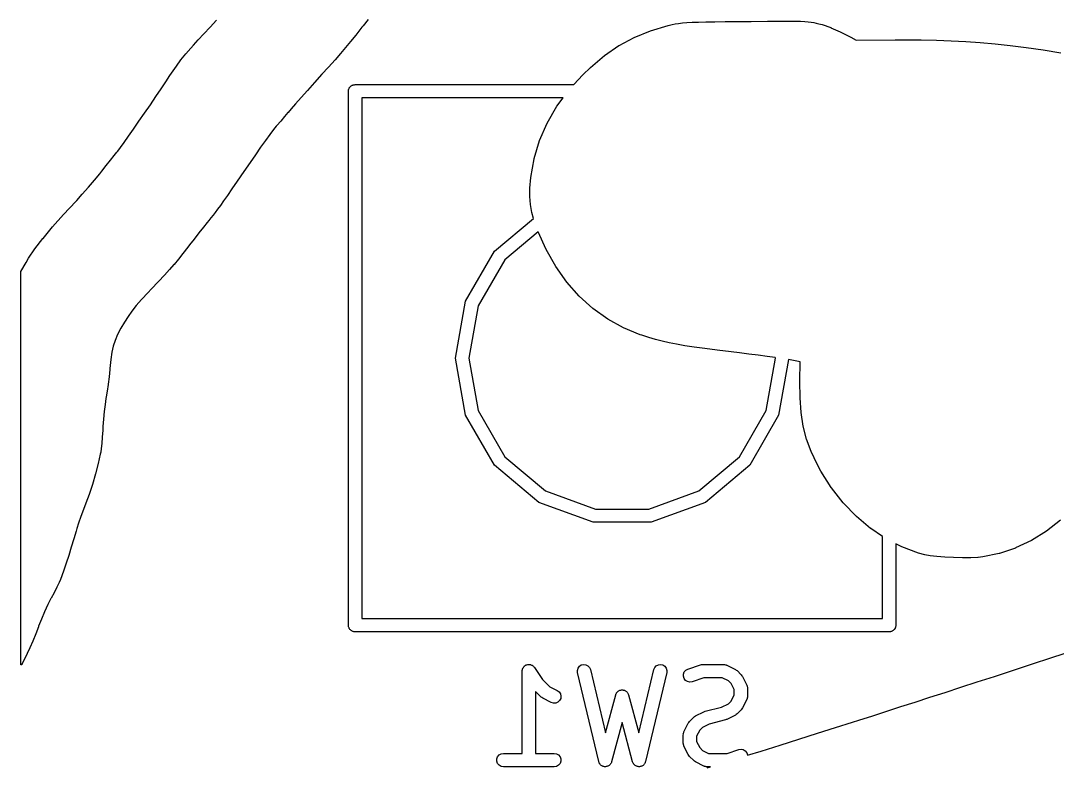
# Model space of a CAD drawing. Extents: x 42 to 258, y -102 to -28.
# Drawn here: x 59.92 to 71.56, y -90.32 to -81.93 of the extents above; entities that cross this region are included whole.
import ezdxf

# ---------------------------------------------------------------- set-up
doc = ezdxf.new("R2010")
doc.units = 0
doc.header["$MEASUREMENT"] = 0
doc.layers.add('BLACK', color=7, linetype='CONTINUOUS')

msp = doc.modelspace()

# ---------------------------------------------------------------- linework, layer by layer
at = {"layer": 'Black'}
for p, q in [((62.0461, -82.0042), (62.1178, -81.9262)), ((63.8215, -81.9179), (63.765, -81.9885)), ((67.2724, -81.9669), (67.3094, -81.9614)), ((67.3094, -81.9614), (67.3095, -81.9614)), ((67.3095, -81.9614), (67.3096, -81.9614)), ((67.3096, -81.9614), (67.352, -81.9567)), ((67.352, -81.9567), (67.3521, -81.9567)), ((67.3521, -81.9567), (67.3522, -81.9567)), ((67.3522, -81.9567), (67.402, -81.9528)), ((67.402, -81.9528), (67.4021, -81.9528)), ((67.4021, -81.9528), (67.4613, -81.9495)), ((67.4021, -81.9528), (67.4021, -81.9528)), ((67.4613, -81.9495), (67.4614, -81.9495)), ((67.4614, -81.9495), (67.532, -81.9468)), ((67.4614, -81.9495), (67.4614, -81.9495)), ((67.532, -81.9468), (67.532, -81.9468)), ((67.532, -81.9468), (67.5321, -81.9468)), ((67.5321, -81.9468), (67.616, -81.9446)), ((67.616, -81.9446), (67.6161, -81.9446)), ((67.6161, -81.9446), (67.7154, -81.9428)), ((67.6161, -81.9446), (67.6161, -81.9446)), ((67.7154, -81.9428), (67.7155, -81.9428)), ((67.7155, -81.9428), (67.8322, -81.9413)), ((67.7155, -81.9428), (67.7155, -81.9428)), ((67.8322, -81.9413), (67.9684, -81.94)), ((67.8322, -81.9413), (67.8322, -81.9413)), ((67.8322, -81.9413), (67.8322, -81.9413)), ((67.9684, -81.94), (68.126, -81.9389)), ((67.9684, -81.94), (67.9684, -81.94)), ((67.9684, -81.94), (67.9684, -81.94)), ((68.126, -81.9389), (68.3069, -81.9379)), ((68.126, -81.9389), (68.126, -81.9389)), ((68.126, -81.9389), (68.126, -81.9389)), ((68.3069, -81.9379), (68.3231, -81.9378)), ((68.3069, -81.9379), (68.3069, -81.9379)), ((68.3231, -81.9378), (68.4415, -81.9372)), ((68.3231, -81.9378), (68.3231, -81.9378)), ((68.4415, -81.9372), (68.5379, -81.937)), ((68.4415, -81.9372), (68.4415, -81.9372)), ((68.4415, -81.9372), (68.4415, -81.9372)), ((68.5379, -81.937), (68.5379, -81.937)), ((68.5379, -81.937), (68.5379, -81.937)), ((68.5379, -81.937), (68.6154, -81.9373)), ((68.6154, -81.9373), (68.6154, -81.9373)), ((68.6154, -81.9373), (68.6154, -81.9373)), ((68.6154, -81.9373), (68.677, -81.9382)), ((68.677, -81.9382), (68.6771, -81.9382)), ((68.6771, -81.9382), (68.6771, -81.9382)), ((68.6771, -81.9382), (68.726, -81.9399)), ((68.726, -81.9399), (68.726, -81.9399)), ((68.726, -81.9399), (68.7261, -81.9399)), ((68.7261, -81.9399), (68.7652, -81.9426)), ((68.7652, -81.9426), (68.7653, -81.9426)), ((68.7653, -81.9426), (68.7654, -81.9426)), ((68.7654, -81.9426), (68.7978, -81.9463)), ((68.7978, -81.9463), (68.7979, -81.9464)), ((68.7979, -81.9464), (68.7981, -81.9464)), ((68.7981, -81.9464), (68.8268, -81.9513)), ((68.8268, -81.9513), (68.8269, -81.9513)), ((68.8269, -81.9513), (68.8271, -81.9513)), ((68.8271, -81.9513), (68.8552, -81.9576)), ((68.8552, -81.9576), (68.8553, -81.9577)), ((68.8553, -81.9577), (68.8554, -81.9577)), ((68.8554, -81.9577), (68.886, -81.9655)), ((61.9143, -82.1478), (61.977, -82.0794)), ((61.977, -82.0794), (62.0461, -82.0042)), ((61.977, -82.0794), (61.977, -82.0794)), ((61.977, -82.0794), (61.977, -82.0794)), ((62.0461, -82.0042), (62.0461, -82.0042)), ((62.0461, -82.0042), (62.0461, -82.0042)), ((63.7516, -82.0059), (63.6836, -82.0929)), ((63.765, -81.9885), (63.7516, -82.0059)), ((63.7516, -82.0059), (63.7516, -82.0059)), ((63.7516, -82.0059), (63.7516, -82.0059)), ((66.8106, -82.119), (66.9927, -82.0443)), ((66.9927, -82.0443), (66.9929, -82.0443)), ((66.9929, -82.0443), (66.9931, -82.0442)), ((66.9931, -82.0442), (67.1912, -81.9844)), ((67.1912, -81.9844), (67.1913, -81.9844)), ((67.1913, -81.9844), (67.1914, -81.9844)), ((67.1914, -81.9844), (67.2059, -81.9807)), ((67.2059, -81.9807), (67.206, -81.9807)), ((67.206, -81.9807), (67.2383, -81.9733)), ((67.206, -81.9807), (67.206, -81.9807)), ((67.2383, -81.9733), (67.2384, -81.9733)), ((67.2384, -81.9733), (67.2385, -81.9733)), ((67.2385, -81.9733), (67.2722, -81.9669)), ((67.2722, -81.9669), (67.2723, -81.9669)), ((67.2723, -81.9669), (67.2724, -81.9669)), ((68.886, -81.9655), (68.8861, -81.9655)), ((68.8861, -81.9655), (68.8861, -81.9655)), ((68.8861, -81.9655), (68.9216, -81.9754)), ((68.9216, -81.9754), (68.9218, -81.9755)), ((68.9218, -81.9755), (68.9219, -81.9755)), ((68.9219, -81.9755), (69.0199, -82.0095)), ((69.0199, -82.0095), (69.0201, -82.0096)), ((69.0201, -82.0096), (69.0203, -82.0097)), ((69.0203, -82.0097), (69.125, -82.0559)), ((69.125, -82.0559), (69.1251, -82.056)), ((69.1251, -82.056), (69.1253, -82.056)), ((69.1253, -82.056), (69.2426, -82.117)), ((61.8619, -82.205), (61.9143, -82.1478)), ((61.9143, -82.1478), (61.9143, -82.1478)), ((61.9143, -82.1478), (61.9143, -82.1478)), ((63.6246, -82.1667), (63.5696, -82.2334)), ((63.6247, -82.1667), (63.6246, -82.1667)), ((63.6246, -82.1667), (63.6246, -82.1667)), ((63.6836, -82.0929), (63.6247, -82.1667)), ((63.6836, -82.0929), (63.6836, -82.0929)), ((63.6836, -82.0929), (63.6836, -82.0929)), ((66.64, -82.211), (66.8101, -82.1192)), ((66.8101, -82.1192), (66.8104, -82.1191)), ((66.8104, -82.1191), (66.8106, -82.119)), ((69.2426, -82.117), (69.2427, -82.117)), ((69.2427, -82.117), (69.2428, -82.117)), ((69.2428, -82.117), (69.305, -82.1513)), ((69.305, -82.1513), (69.7419, -82.1476)), ((69.7419, -82.1476), (69.742, -82.1476)), ((69.742, -82.1476), (69.8558, -82.1469)), ((69.742, -82.1476), (69.742, -82.1476)), ((69.8558, -82.1469), (69.8558, -82.1469)), ((69.8558, -82.1469), (69.8559, -82.1469)), ((69.8559, -82.1469), (70.0338, -82.1476)), ((70.0338, -82.1476), (70.0338, -82.1476)), ((70.0338, -82.1476), (70.0338, -82.1476)), ((70.0338, -82.1476), (70.2045, -82.1506)), ((70.2045, -82.1506), (70.2045, -82.1506)), ((70.2045, -82.1506), (70.2046, -82.1506)), ((70.2046, -82.1506), (70.3704, -82.1561)), ((70.3704, -82.1561), (70.3705, -82.1561)), ((70.3705, -82.1561), (70.3705, -82.1561)), ((70.3705, -82.1561), (70.534, -82.1646)), ((70.534, -82.1646), (70.534, -82.1646)), ((70.534, -82.1646), (70.5341, -82.1646)), ((70.5341, -82.1646), (70.6977, -82.1761)), ((70.6977, -82.1761), (70.6977, -82.1762)), ((70.6977, -82.1762), (70.6978, -82.1761)), ((70.6978, -82.1761), (70.864, -82.1911)), ((70.864, -82.1911), (70.864, -82.1912)), ((70.864, -82.1912), (70.8641, -82.1912)), ((70.8641, -82.1912), (71.0353, -82.2099)), ((61.7199, -82.3721), (61.7759, -82.3023)), ((61.7759, -82.3022), (61.776, -82.3021)), ((61.7759, -82.3023), (61.7759, -82.3022)), ((61.776, -82.3021), (61.8295, -82.2404)), ((61.8295, -82.2404), (61.8296, -82.2403)), ((61.8295, -82.2404), (61.8295, -82.2404)), ((61.8296, -82.2403), (61.8619, -82.205)), ((61.8619, -82.205), (61.8619, -82.205)), ((61.8619, -82.205), (61.8619, -82.205)), ((63.5133, -82.2992), (63.4508, -82.3701)), ((63.5134, -82.2992), (63.5133, -82.2992)), ((63.5133, -82.2992), (63.5133, -82.2992)), ((63.5696, -82.2335), (63.5134, -82.2992)), ((63.5696, -82.2334), (63.5696, -82.2334)), ((63.5696, -82.2334), (63.5696, -82.2335)), ((66.4775, -82.3226), (66.6396, -82.2113)), ((66.6396, -82.2113), (66.6398, -82.2112)), ((66.6398, -82.2112), (66.64, -82.211)), ((71.0353, -82.2099), (71.0353, -82.2099)), ((71.0353, -82.2099), (71.0353, -82.2099)), ((71.0353, -82.2099), (71.214, -82.2325)), ((71.214, -82.2325), (71.2141, -82.2326)), ((71.2141, -82.2326), (71.2141, -82.2326)), ((71.2141, -82.2326), (71.4028, -82.2595)), ((71.4028, -82.2595), (71.4028, -82.2595)), ((71.4028, -82.2595), (71.4028, -82.2595)), ((71.4028, -82.2595), (71.6039, -82.291)), ((61.6684, -82.441), (61.7198, -82.3722)), ((61.7198, -82.3722), (61.7198, -82.3721)), ((61.7198, -82.3721), (61.7199, -82.3721)), ((63.4508, -82.3702), (63.3768, -82.4523)), ((63.4508, -82.3701), (63.4508, -82.3701)), ((63.4508, -82.3701), (63.4508, -82.3702)), ((66.3191, -82.456), (66.4771, -82.3229)), ((66.4771, -82.3229), (66.4773, -82.3228)), ((66.4773, -82.3228), (66.4775, -82.3226)), ((61.5966, -82.5488), (61.6322, -82.494)), ((61.6322, -82.494), (61.6322, -82.4939)), ((61.6322, -82.4939), (61.6323, -82.4939)), ((61.6323, -82.4939), (61.6682, -82.4412)), ((61.6682, -82.4412), (61.6683, -82.4411)), ((61.6683, -82.4411), (61.6684, -82.441)), ((63.3032, -82.5338), (63.2197, -82.6267)), ((63.3768, -82.4524), (63.3032, -82.5338)), ((63.3032, -82.5338), (63.3032, -82.5338)), ((63.3768, -82.4523), (63.3768, -82.4524)), ((63.3768, -82.4524), (63.3768, -82.4524)), ((66.1321, -82.65), (66.2326, -82.5392)), ((66.2326, -82.5392), (66.2327, -82.5391)), ((66.2327, -82.5391), (66.2328, -82.539)), ((66.2328, -82.539), (66.3189, -82.4562)), ((66.3189, -82.4562), (66.319, -82.4561)), ((66.319, -82.4561), (66.3191, -82.456)), ((61.4977, -82.6967), (61.5511, -82.6173)), ((61.5511, -82.6173), (61.5966, -82.5488)), ((63.2197, -82.6267), (63.141, -82.7147)), ((63.6325, -82.6643), (63.6375, -82.66)), ((63.6375, -82.66), (63.6437, -82.6578)), ((63.6437, -82.6578), (63.6493, -82.6545)), ((63.6493, -82.6545), (63.6558, -82.6534)), ((63.6558, -82.6534), (63.662, -82.6511)), ((63.662, -82.6511), (63.6685, -82.6511)), ((63.6685, -82.6511), (63.675, -82.65)), ((63.675, -82.65), (66.1321, -82.65)), ((61.4386, -82.7838), (61.4977, -82.6967)), ((63.141, -82.7147), (63.0697, -82.795)), ((63.141, -82.7147), (63.141, -82.7147)), ((63.6, -82.725), (63.6011, -82.7185)), ((63.6, -88.725), (63.6, -82.725)), ((63.6011, -82.712), (63.6034, -82.7058)), ((63.6011, -82.7185), (63.6011, -82.712)), ((63.6034, -82.7058), (63.6045, -82.6993)), ((63.6045, -82.6993), (63.6078, -82.6937)), ((63.6078, -82.6937), (63.61, -82.6875)), ((63.61, -82.6875), (63.6143, -82.6825)), ((63.6143, -82.6825), (63.6175, -82.6768)), ((63.6175, -82.6768), (63.6226, -82.6726)), ((63.6226, -82.6726), (63.6268, -82.6675)), ((63.6268, -82.6675), (63.6325, -82.6643)), ((61.3114, -82.9691), (61.3758, -82.8756)), ((61.3758, -82.8756), (61.4386, -82.7838)), ((61.3758, -82.8756), (61.3758, -82.8756)), ((61.4386, -82.7838), (61.4386, -82.7838)), ((63.0081, -82.8649), (62.9587, -82.9216)), ((63.0697, -82.795), (63.0081, -82.8649)), ((63.0081, -82.8649), (63.0081, -82.8649)), ((63.75, -82.8), (63.75, -88.65)), ((66.0109, -82.8), (63.75, -82.8)), ((65.8334, -83.0814), (65.942, -82.8936)), ((65.942, -82.8936), (65.9422, -82.8934)), ((65.9422, -82.8934), (65.9423, -82.8932)), ((65.9423, -82.8932), (66.0109, -82.8)), ((61.2476, -83.0613), (61.3114, -82.9691)), ((61.3114, -82.9691), (61.3114, -82.9691)), ((62.8845, -83.0087), (62.8397, -83.0602)), ((62.922, -82.9646), (62.8845, -83.0087)), ((62.8845, -83.0087), (62.8845, -83.0087)), ((62.8845, -83.0087), (62.8845, -83.0087)), ((62.9221, -82.9646), (62.922, -82.9646)), ((62.922, -82.9646), (62.922, -82.9646)), ((62.924, -82.9623), (62.9221, -82.9646)), ((62.9587, -82.9216), (62.924, -82.9623)), ((61.1863, -83.1492), (61.2476, -83.0613)), ((61.2476, -83.0613), (61.2476, -83.0613)), ((62.7888, -83.1179), (62.7588, -83.1557)), ((62.797, -83.1084), (62.7888, -83.1179)), ((62.8397, -83.0602), (62.797, -83.1084)), ((62.8397, -83.0602), (62.8397, -83.0602)), ((62.8397, -83.0602), (62.8397, -83.0602)), ((65.7485, -83.2775), (65.8331, -83.0819)), ((65.8331, -83.0819), (65.8333, -83.0817)), ((65.8333, -83.0817), (65.8334, -83.0814)), ((61.08, -83.2998), (61.1298, -83.2297)), ((61.1298, -83.2297), (61.1863, -83.1492)), ((61.1863, -83.1492), (61.1863, -83.1492)), ((62.718, -83.2099), (62.6689, -83.2773)), ((62.7588, -83.1557), (62.718, -83.2099)), ((61.0093, -83.3967), (61.0392, -83.3564)), ((61.0392, -83.3564), (61.08, -83.2998)), ((61.08, -83.2998), (61.08, -83.2998)), ((62.6138, -83.3544), (62.5552, -83.4379)), ((62.6689, -83.2773), (62.6138, -83.3544)), ((65.6874, -83.4817), (65.7483, -83.278)), ((65.7483, -83.278), (65.7484, -83.2778)), ((65.7484, -83.2778), (65.7485, -83.2775)), ((60.9273, -83.4992), (60.9685, -83.4477)), ((60.9685, -83.4476), (60.9985, -83.4105)), ((60.9685, -83.4477), (60.9685, -83.4476)), ((60.9685, -83.4477), (60.9685, -83.4477)), ((60.9985, -83.4105), (61.0093, -83.3967)), ((62.5552, -83.4379), (62.4955, -83.5244)), ((60.8297, -83.6226), (60.8796, -83.5594)), ((60.8796, -83.5594), (60.9273, -83.4992)), ((60.8796, -83.5594), (60.8796, -83.5594)), ((60.8796, -83.5594), (60.8796, -83.5594)), ((60.9273, -83.4992), (60.9273, -83.4992)), ((60.9273, -83.4992), (60.9273, -83.4992)), ((62.4955, -83.5244), (62.425, -83.6275)), ((62.4955, -83.5244), (62.4955, -83.5244)), ((65.6502, -83.6945), (65.6873, -83.4823)), ((65.6873, -83.4823), (65.6874, -83.482)), ((65.6874, -83.482), (65.6874, -83.4817)), ((60.7485, -83.7237), (60.8067, -83.6518)), ((60.8067, -83.6518), (60.8297, -83.6226)), ((60.8297, -83.6226), (60.8297, -83.6226)), ((60.8297, -83.6226), (60.8297, -83.6226)), ((62.425, -83.6275), (62.3527, -83.7331)), ((62.425, -83.6275), (62.425, -83.6275)), ((65.6398, -83.8144), (65.6501, -83.6949)), ((65.6501, -83.6949), (65.6502, -83.6947)), ((65.6502, -83.6947), (65.6502, -83.6945)), ((60.6116, -83.8823), (60.6809, -83.8034)), ((60.6809, -83.8034), (60.7485, -83.7237)), ((62.2919, -83.8216), (62.2409, -83.8953)), ((62.3527, -83.7331), (62.2919, -83.8216)), ((62.2919, -83.8216), (62.2919, -83.8216)), ((62.2919, -83.8216), (62.2919, -83.8216)), ((62.3527, -83.7331), (62.3527, -83.7331)), ((62.3527, -83.7331), (62.3527, -83.7331)), ((65.6381, -83.9083), (65.6398, -83.8147)), ((65.6398, -83.8145), (65.6398, -83.8144)), ((65.6398, -83.8147), (65.6398, -83.8145)), ((60.5483, -83.9513), (60.6116, -83.8823)), ((62.2409, -83.8953), (62.1983, -83.9564)), ((62.2409, -83.8953), (62.2409, -83.8953)), ((62.2409, -83.8953), (62.2409, -83.8953)), ((65.6381, -83.9086), (65.6381, -83.9083)), ((65.6381, -83.9088), (65.6381, -83.9086)), ((65.6451, -83.9972), (65.6381, -83.9088)), ((60.4004, -84.1093), (60.5375, -83.9626)), ((60.5375, -83.9626), (60.5483, -83.9513)), ((60.5375, -83.9626), (60.5375, -83.9626)), ((60.5375, -83.9626), (60.5375, -83.9626)), ((62.1319, -84.0493), (62.105, -84.0853)), ((62.1624, -84.007), (62.1319, -84.0492)), ((62.1319, -84.0492), (62.1319, -84.0492)), ((62.1319, -84.0492), (62.1319, -84.0493)), ((62.1625, -84.0069), (62.1624, -84.0069)), ((62.1624, -84.0069), (62.1624, -84.007)), ((62.1983, -83.9564), (62.1625, -84.0069)), ((62.1983, -83.9564), (62.1983, -83.9564)), ((62.1983, -83.9564), (62.1983, -83.9564)), ((65.6452, -83.9975), (65.6451, -83.9972)), ((65.6452, -83.9977), (65.6452, -83.9975)), ((65.662, -84.0876), (65.6452, -83.9977)), ((60.2775, -84.2481), (60.4003, -84.1094)), ((60.4003, -84.1094), (60.4003, -84.1093)), ((60.4003, -84.1093), (60.4004, -84.1093)), ((62.0562, -84.148), (62.0313, -84.1787)), ((62.0563, -84.148), (62.0562, -84.148)), ((62.0803, -84.1176), (62.0563, -84.148)), ((62.0563, -84.148), (62.0563, -84.148)), ((62.105, -84.0854), (62.0803, -84.1175)), ((62.0803, -84.1175), (62.0803, -84.1176)), ((62.0803, -84.1176), (62.0803, -84.1176)), ((62.105, -84.0853), (62.105, -84.0854)), ((62.105, -84.0854), (62.105, -84.0854)), ((65.2417, -84.5223), (65.6809, -84.1538)), ((65.6621, -84.0878), (65.662, -84.0876)), ((65.6621, -84.088), (65.6621, -84.0878)), ((65.6809, -84.1538), (65.6621, -84.088)), ((60.1702, -84.3774), (60.2774, -84.2482)), ((60.2774, -84.2482), (60.2775, -84.2482)), ((60.2775, -84.2482), (60.2775, -84.2481)), ((61.9726, -84.2518), (61.9217, -84.3163)), ((62.0156, -84.1981), (61.9726, -84.2518)), ((62.0313, -84.1788), (62.0156, -84.1981)), ((62.0313, -84.1787), (62.0313, -84.1787)), ((62.0313, -84.1787), (62.0313, -84.1788)), ((60.0799, -84.4956), (60.1701, -84.3776)), ((60.1701, -84.3776), (60.1702, -84.3775)), ((60.1702, -84.3775), (60.1702, -84.3774)), ((61.8679, -84.3851), (61.8162, -84.4517)), ((61.9217, -84.3163), (61.8679, -84.3851)), ((61.8679, -84.3851), (61.8679, -84.3851)), ((61.9217, -84.3163), (61.9217, -84.3163)), ((65.7325, -84.3033), (65.3566, -84.6187)), ((65.8205, -84.5026), (65.7325, -84.3033)), ((60.0079, -84.6009), (60.0798, -84.4958)), ((60.0798, -84.4958), (60.0799, -84.4957)), ((60.0799, -84.4957), (60.0799, -84.4956)), ((61.7984, -84.4749), (61.7415, -84.5477)), ((61.8162, -84.4517), (61.7984, -84.4749)), ((61.7984, -84.4749), (61.7984, -84.4749)), ((61.7984, -84.4749), (61.7984, -84.4749)), ((64.9168, -85.0851), (65.2417, -84.5223)), ((65.8207, -84.5028), (65.8205, -84.5026)), ((65.8208, -84.5031), (65.8207, -84.5028)), ((65.9289, -84.6932), (65.8208, -84.5031)), ((59.9792, -84.6482), (60.0077, -84.6012)), ((60.0077, -84.6012), (60.0078, -84.6011)), ((60.0078, -84.6011), (60.0079, -84.6009)), ((61.6905, -84.6113), (61.6416, -84.67)), ((61.6906, -84.6113), (61.6905, -84.6113)), ((61.6905, -84.6113), (61.6905, -84.6113)), ((61.7415, -84.5478), (61.6906, -84.6113)), ((61.7415, -84.5477), (61.7415, -84.5477)), ((61.7415, -84.5477), (61.7415, -84.5478)), ((65.3566, -84.6187), (65.0577, -85.1364)), ((59.92, -84.7514), (59.9202, -84.751)), ((59.92, -84.7518), (59.92, -84.7514)), ((59.92, -84.7523), (59.92, -84.7518)), ((59.9222, -89.1667), (59.92, -84.7523)), ((59.9202, -84.751), (59.9203, -84.7506)), ((59.9203, -84.7506), (59.9205, -84.7502)), ((59.9205, -84.7502), (59.9206, -84.7498)), ((59.9206, -84.7498), (59.9792, -84.6483)), ((59.9792, -84.6483), (59.9792, -84.6482)), ((59.9792, -84.6482), (59.9792, -84.6482)), ((61.5905, -84.7287), (61.5336, -84.7915)), ((61.5906, -84.7286), (61.5905, -84.7286)), ((61.5905, -84.7286), (61.5905, -84.7287)), ((61.6415, -84.6701), (61.5906, -84.7286)), ((61.6416, -84.67), (61.6415, -84.6701)), ((61.6415, -84.6701), (61.6415, -84.6701)), ((65.929, -84.6934), (65.9289, -84.6932)), ((65.9291, -84.6936), (65.929, -84.6934)), ((66.0537, -84.8682), (65.9291, -84.6936)), ((61.4667, -84.8634), (61.386, -84.9486)), ((61.5335, -84.7916), (61.4667, -84.8633)), ((61.4667, -84.8633), (61.4667, -84.8633)), ((61.4667, -84.8633), (61.4667, -84.8634)), ((61.5336, -84.7915), (61.5335, -84.7916)), ((61.5336, -84.7915), (61.5336, -84.7915)), ((66.0539, -84.8684), (66.0537, -84.8682)), ((66.054, -84.8686), (66.0539, -84.8684)), ((66.1937, -85.0263), (66.054, -84.8686)), ((61.3516, -84.985), (61.278, -85.0648)), ((61.386, -84.9486), (61.3516, -84.985)), ((61.386, -84.9486), (61.386, -84.9486)), ((61.278, -85.0648), (61.2182, -85.1334)), ((64.8039, -85.725), (64.9168, -85.0851)), ((66.1939, -85.0265), (66.1937, -85.0263)), ((66.194, -85.0267), (66.1939, -85.0265)), ((66.3473, -85.1661), (66.194, -85.0267)), ((61.1686, -85.1955), (61.1257, -85.2555)), ((61.2182, -85.1334), (61.1686, -85.1955)), ((65.0577, -85.1364), (64.9539, -85.725)), ((66.3475, -85.1662), (66.3473, -85.1661)), ((66.3477, -85.1664), (66.3475, -85.1662)), ((66.5132, -85.286), (66.3477, -85.1664)), ((61.0859, -85.3181), (61.0459, -85.3877)), ((61.1257, -85.2555), (61.0859, -85.3181)), ((66.5135, -85.2862), (66.5132, -85.286)), ((66.5137, -85.2863), (66.5135, -85.2862)), ((66.69, -85.3848), (66.5137, -85.2863)), ((61.0459, -85.3877), (61.0085, -85.4585)), ((66.6903, -85.3849), (66.69, -85.3848)), ((66.6905, -85.385), (66.6903, -85.3849)), ((66.8762, -85.4608), (66.6905, -85.385)), ((60.979, -85.5243), (60.9574, -85.5885)), ((61.0085, -85.4585), (60.979, -85.5243)), ((66.8763, -85.4609), (66.8762, -85.4608)), ((66.8765, -85.461), (66.8763, -85.4609)), ((66.8957, -85.4673), (66.8765, -85.461)), ((66.8958, -85.4673), (66.8957, -85.4673)), ((66.8957, -85.4673), (66.8957, -85.4673)), ((66.9737, -85.4918), (66.8958, -85.4673)), ((66.9738, -85.4918), (66.9737, -85.4918)), ((66.9737, -85.4918), (66.9737, -85.4918)), ((67.0488, -85.5135), (66.9738, -85.4918)), ((67.0489, -85.5136), (67.0488, -85.5135)), ((67.0488, -85.5135), (67.0488, -85.5135)), ((67.1239, -85.5332), (67.0489, -85.5136)), ((67.124, -85.5332), (67.1239, -85.5332)), ((67.1241, -85.5332), (67.124, -85.5332)), ((67.2021, -85.5511), (67.1241, -85.5332)), ((67.2022, -85.5512), (67.2021, -85.5511)), ((67.2021, -85.5511), (67.2021, -85.5511)), ((67.2862, -85.568), (67.2022, -85.5512)), ((67.2863, -85.568), (67.2862, -85.568)), ((67.2862, -85.568), (67.2862, -85.568)), ((67.3791, -85.5843), (67.2863, -85.568)), ((60.9417, -85.658), (60.9302, -85.7396)), ((60.9574, -85.5885), (60.9417, -85.658)), ((67.3792, -85.5843), (67.3791, -85.5843)), ((67.484, -85.6006), (67.3792, -85.5843)), ((67.3792, -85.5843), (67.3792, -85.5843)), ((67.6036, -85.6173), (67.484, -85.6006)), ((67.484, -85.6006), (67.484, -85.6006)), ((67.484, -85.6006), (67.484, -85.6006)), ((67.6036, -85.6174), (67.6036, -85.6173)), ((67.6036, -85.6173), (67.6036, -85.6173)), ((67.741, -85.6352), (67.6036, -85.6174)), ((67.8991, -85.6545), (67.741, -85.6352)), ((67.741, -85.6352), (67.741, -85.6352)), ((67.741, -85.6352), (67.741, -85.6352)), ((67.9933, -85.6658), (67.8991, -85.6545)), ((67.8991, -85.6545), (67.8991, -85.6545)), ((67.8991, -85.6545), (67.8991, -85.6545)), ((68.098, -85.6784), (67.9933, -85.6658)), ((67.9933, -85.6658), (67.9933, -85.6658)), ((68.2029, -85.6917), (68.098, -85.6784)), ((68.098, -85.6784), (68.098, -85.6784)), ((60.9302, -85.7396), (60.921, -85.8399)), ((64.9168, -86.3649), (64.8039, -85.725)), ((64.9539, -85.725), (65.0577, -86.3136)), ((68.3028, -85.7048), (68.2029, -85.6917)), ((68.2029, -85.6917), (68.2029, -85.6917)), ((68.2923, -86.3136), (68.3961, -85.725)), ((68.3929, -85.7172), (68.3028, -85.7048)), ((68.3028, -85.7048), (68.3028, -85.7048)), ((68.3929, -85.7172), (68.3929, -85.7172)), ((68.3947, -85.7174), (68.3929, -85.7172)), ((68.3961, -85.725), (68.3947, -85.7174)), ((68.5433, -85.7404), (68.4332, -86.3649)), ((68.6765, -85.7636), (68.5433, -85.7404)), ((68.6724, -85.9834), (68.6765, -85.7636)), ((60.9201, -85.8518), (60.9123, -85.9336)), ((60.921, -85.8399), (60.9201, -85.8517)), ((60.9201, -85.8517), (60.9201, -85.8517)), ((60.9201, -85.8517), (60.9201, -85.8518)), ((60.9024, -86.0183), (60.8916, -86.0959)), ((60.9123, -85.9337), (60.9024, -86.0182)), ((60.9024, -86.0182), (60.9024, -86.0182)), ((60.9024, -86.0182), (60.9024, -86.0183)), ((60.9123, -85.9336), (60.9123, -85.9337)), ((60.9123, -85.9337), (60.9123, -85.9337)), ((68.6724, -85.9835), (68.6724, -85.9834)), ((68.6724, -85.9836), (68.6724, -85.9835)), ((68.6737, -86.1688), (68.6724, -85.9836)), ((60.8916, -86.0961), (60.8811, -86.1576)), ((60.8916, -86.0959), (60.8916, -86.096)), ((60.8916, -86.096), (60.8916, -86.0961)), ((60.8674, -86.2447), (60.8579, -86.325)), ((60.8773, -86.1782), (60.8674, -86.2447)), ((60.881, -86.1577), (60.8773, -86.1782)), ((60.8811, -86.1576), (60.881, -86.1577)), ((60.881, -86.1577), (60.881, -86.1577)), ((68.6738, -86.1689), (68.6737, -86.1688)), ((68.6737, -86.1691), (68.6738, -86.1689)), ((68.6858, -86.3357), (68.6737, -86.1691)), ((60.8579, -86.325), (60.8497, -86.4108)), ((65.2417, -86.9277), (64.9168, -86.3649)), ((65.0577, -86.3136), (65.3566, -86.8313)), ((67.9934, -86.8313), (68.2923, -86.3136)), ((68.4332, -86.3649), (68.1083, -86.9277)), ((68.6859, -86.3359), (68.6858, -86.3357)), ((68.6859, -86.3361), (68.6859, -86.3359)), ((68.7098, -86.489), (68.6859, -86.3361)), ((60.8436, -86.4937), (60.8411, -86.5343)), ((60.8497, -86.4108), (60.8436, -86.4937)), ((68.7099, -86.4892), (68.7098, -86.489)), ((68.7099, -86.4895), (68.7099, -86.4892)), ((68.7468, -86.6336), (68.7099, -86.4895)), ((60.8355, -86.6111), (60.8294, -86.6819)), ((60.8411, -86.5344), (60.8355, -86.6111)), ((60.8355, -86.6111), (60.8355, -86.6111)), ((60.8355, -86.6111), (60.8355, -86.6111)), ((60.8411, -86.5343), (60.8411, -86.5344)), ((60.8411, -86.5344), (60.8411, -86.5344)), ((60.8294, -86.682), (60.8234, -86.7402)), ((60.8294, -86.6819), (60.8294, -86.6819)), ((60.8294, -86.6819), (60.8294, -86.682)), ((68.7469, -86.6338), (68.7468, -86.6336)), ((68.747, -86.6341), (68.7469, -86.6338)), ((68.798, -86.7743), (68.747, -86.6341)), ((60.8135, -86.805), (60.7909, -86.9082)), ((60.818, -86.78), (60.8135, -86.8048)), ((60.8135, -86.8048), (60.8135, -86.8049)), ((60.8135, -86.8049), (60.8135, -86.805)), ((60.8181, -86.7798), (60.818, -86.7799)), ((60.818, -86.7799), (60.818, -86.78)), ((60.8234, -86.7404), (60.8181, -86.7798)), ((60.8234, -86.7402), (60.8234, -86.7403)), ((60.8234, -86.7403), (60.8234, -86.7404)), ((65.3566, -86.8313), (65.8145, -87.2155)), ((67.5355, -87.2155), (67.9934, -86.8313)), ((68.7982, -86.7745), (68.798, -86.7743)), ((68.7982, -86.7747), (68.7982, -86.7745)), ((68.8646, -86.916), (68.7982, -86.7747)), ((60.7908, -86.9084), (60.7609, -87.0236)), ((60.7909, -86.9083), (60.7908, -86.9084)), ((60.7909, -86.9082), (60.7909, -86.9083)), ((65.7395, -87.3454), (65.2417, -86.9277)), ((68.1083, -86.9277), (67.6105, -87.3454)), ((68.8647, -86.9161), (68.8646, -86.916)), ((68.8647, -86.9162), (68.8647, -86.9161)), ((68.9067, -86.9937), (68.8647, -86.9162)), ((60.7609, -87.0238), (60.7261, -87.1424)), ((60.7609, -87.0236), (60.7609, -87.0237)), ((60.7609, -87.0237), (60.7609, -87.0238)), ((68.9068, -86.9938), (68.9067, -86.9937)), ((68.9069, -86.9939), (68.9068, -86.9938)), ((69.0246, -87.1796), (68.9069, -86.9939)), ((60.726, -87.1426), (60.6888, -87.2559)), ((60.7261, -87.1424), (60.726, -87.1425)), ((60.726, -87.1425), (60.726, -87.1426)), ((69.0248, -87.1798), (69.0246, -87.1796)), ((69.0249, -87.18), (69.0248, -87.1798)), ((69.1584, -87.3499), (69.0249, -87.18)), ((60.6888, -87.2561), (60.6518, -87.3555)), ((60.6888, -87.2559), (60.6888, -87.256)), ((60.6888, -87.256), (60.6888, -87.2561)), ((65.8145, -87.2155), (66.3761, -87.4199)), ((66.9739, -87.4199), (67.5355, -87.2155)), ((60.6247, -87.4251), (60.5961, -87.5034)), ((60.6517, -87.3555), (60.6247, -87.4251)), ((60.6518, -87.3555), (60.6517, -87.3555)), ((60.6518, -87.3555), (60.6518, -87.3555)), ((66.3501, -87.5676), (65.7395, -87.3454)), ((66.3761, -87.4199), (66.9739, -87.4199)), ((67.6105, -87.3454), (66.9999, -87.5676)), ((69.1586, -87.3501), (69.1584, -87.3499)), ((69.1587, -87.3503), (69.1586, -87.3501)), ((69.3063, -87.5031), (69.1587, -87.3503)), ((60.5961, -87.5034), (60.5707, -87.5775)), ((69.3065, -87.5032), (69.3063, -87.5031)), ((69.3067, -87.5034), (69.3065, -87.5032)), ((69.4664, -87.6376), (69.3067, -87.5034)), ((71.599, -87.5439), (71.4407, -87.668)), ((60.5433, -87.6672), (60.5168, -87.756)), ((60.5518, -87.6378), (60.5433, -87.6671)), ((60.5433, -87.6671), (60.5433, -87.6671)), ((60.5433, -87.6671), (60.5433, -87.6672)), ((60.5707, -87.5775), (60.5518, -87.6378)), ((66.9999, -87.5676), (66.3501, -87.5676)), ((69.4666, -87.6377), (69.4664, -87.6376)), ((69.4668, -87.6379), (69.4666, -87.6377)), ((69.6, -87.7272), (69.4668, -87.6379)), ((71.4403, -87.6683), (71.2718, -87.7732)), ((71.4405, -87.6681), (71.4403, -87.6683)), ((71.4407, -87.668), (71.4405, -87.6681)), ((60.5168, -87.7561), (60.4881, -87.8492)), ((60.5168, -87.756), (60.5168, -87.7561)), ((60.5168, -87.7561), (60.5168, -87.7561)), ((69.6, -88.65), (69.6, -87.7272)), ((71.2713, -87.7735), (71.095, -87.8576)), ((71.2716, -87.7733), (71.2713, -87.7735)), ((71.2718, -87.7732), (71.2716, -87.7733)), ((60.4881, -87.8493), (60.4588, -87.9419)), ((60.4881, -87.8492), (60.4881, -87.8493)), ((60.4881, -87.8493), (60.4881, -87.8493)), ((69.8161, -87.8448), (69.75, -87.8106)), ((69.75, -87.8106), (69.75, -88.725)), ((69.8164, -87.8449), (69.8161, -87.8448)), ((69.8167, -87.8451), (69.8164, -87.8449)), ((70.0021, -87.9146), (69.8167, -87.8451)), ((71.0944, -87.8578), (70.9124, -87.9196)), ((71.0947, -87.8576), (71.0944, -87.8578)), ((71.095, -87.8576), (71.0947, -87.8576)), ((60.4588, -87.942), (60.4304, -88.0294)), ((60.4588, -87.9419), (60.4588, -87.942)), ((60.4588, -87.942), (60.4588, -87.942)), ((70.0023, -87.9146), (70.0021, -87.9146)), ((70.0025, -87.9147), (70.0023, -87.9146)), ((70.0748, -87.9349), (70.0025, -87.9147)), ((70.075, -87.9349), (70.0748, -87.9349)), ((70.0752, -87.935), (70.075, -87.9349)), ((70.1331, -87.9458), (70.0752, -87.935)), ((70.1332, -87.9458), (70.1331, -87.9458)), ((70.1334, -87.9459), (70.1332, -87.9458)), ((70.2105, -87.9548), (70.1334, -87.9459)), ((70.2106, -87.9548), (70.2105, -87.9548)), ((70.2107, -87.9548), (70.2106, -87.9548)), ((70.3009, -87.9616), (70.2107, -87.9548)), ((70.301, -87.9615), (70.3009, -87.9616)), ((70.3011, -87.9616), (70.301, -87.9615)), ((70.3984, -87.966), (70.3011, -87.9616)), ((70.3985, -87.966), (70.3984, -87.966)), ((70.3984, -87.966), (70.3984, -87.966)), ((70.4968, -87.9679), (70.3985, -87.966)), ((70.4969, -87.9679), (70.4968, -87.9679)), ((70.5901, -87.967), (70.4969, -87.9679)), ((70.4969, -87.9679), (70.4969, -87.9679)), ((70.5902, -87.967), (70.5901, -87.967)), ((70.5903, -87.967), (70.5902, -87.967)), ((70.6722, -87.9632), (70.5903, -87.967)), ((70.6723, -87.9631), (70.6722, -87.9632)), ((70.6725, -87.9631), (70.6723, -87.9631)), ((70.7256, -87.9578), (70.6725, -87.9631)), ((70.7258, -87.9577), (70.7256, -87.9578)), ((70.7261, -87.9577), (70.7258, -87.9577)), ((70.9117, -87.9198), (70.7261, -87.9577)), ((70.912, -87.9196), (70.9117, -87.9198)), ((70.9124, -87.9196), (70.912, -87.9196)), ((60.4045, -88.1069), (60.3826, -88.1694)), ((60.4304, -88.0294), (60.4045, -88.1068)), ((60.4045, -88.1068), (60.4045, -88.1068)), ((60.4045, -88.1068), (60.4045, -88.1069)), ((60.4304, -88.0294), (60.4304, -88.0294)), ((60.4304, -88.0294), (60.4304, -88.0294)), ((60.3511, -88.246), (60.3252, -88.2996)), ((60.3512, -88.2459), (60.3511, -88.246)), ((60.3661, -88.2127), (60.3512, -88.2459)), ((60.3512, -88.2459), (60.3512, -88.2459)), ((60.3662, -88.2124), (60.3661, -88.2125)), ((60.3661, -88.2125), (60.3661, -88.2127)), ((60.3825, -88.1695), (60.3662, -88.2124)), ((60.3826, -88.1694), (60.3825, -88.1694)), ((60.3825, -88.1694), (60.3825, -88.1695)), ((60.2938, -88.3611), (60.2611, -88.4225)), ((60.3251, -88.2997), (60.2938, -88.361)), ((60.2938, -88.361), (60.2938, -88.3611)), ((60.2938, -88.3611), (60.2938, -88.3611)), ((60.3252, -88.2996), (60.3251, -88.2996)), ((60.3251, -88.2996), (60.3251, -88.2997)), ((60.2591, -88.4261), (60.2253, -88.4931)), ((60.2611, -88.4226), (60.2591, -88.4261)), ((60.2611, -88.4225), (60.2611, -88.4226)), ((60.2611, -88.4226), (60.2611, -88.4226)), ((60.188, -88.5738), (60.1518, -88.6583)), ((60.2253, -88.4931), (60.188, -88.5738)), ((60.1518, -88.6583), (60.1209, -88.7367)), ((63.75, -88.65), (69.6, -88.65)), ((60.088, -88.8221), (60.0546, -88.9038)), ((60.0881, -88.822), (60.088, -88.8221)), ((60.088, -88.8221), (60.088, -88.8221)), ((60.1182, -88.7441), (60.0881, -88.822)), ((60.1209, -88.7367), (60.1182, -88.7441)), ((60.1182, -88.7441), (60.1182, -88.7441)), ((60.1182, -88.7441), (60.1182, -88.7441)), ((63.6011, -88.7315), (63.6, -88.725)), ((63.6011, -88.738), (63.6011, -88.7315)), ((63.6034, -88.7442), (63.6011, -88.738)), ((63.6045, -88.7507), (63.6034, -88.7442)), ((63.6078, -88.7563), (63.6045, -88.7507)), ((63.61, -88.7625), (63.6078, -88.7563)), ((63.6143, -88.7675), (63.61, -88.7625)), ((63.6175, -88.7732), (63.6143, -88.7675)), ((63.6226, -88.7774), (63.6175, -88.7732)), ((63.6268, -88.7825), (63.6226, -88.7774)), ((63.6325, -88.7857), (63.6268, -88.7825)), ((63.6375, -88.79), (63.6325, -88.7857)), ((63.6437, -88.7922), (63.6375, -88.79)), ((63.6493, -88.7955), (63.6437, -88.7922)), ((63.6558, -88.7966), (63.6493, -88.7955)), ((63.662, -88.7989), (63.6558, -88.7966)), ((63.6685, -88.7989), (63.662, -88.7989)), ((63.675, -88.8), (63.6685, -88.7989)), ((69.675, -88.8), (63.675, -88.8)), ((69.6815, -88.7989), (69.675, -88.8)), ((69.688, -88.7989), (69.6815, -88.7989)), ((69.6942, -88.7966), (69.688, -88.7989)), ((69.7007, -88.7955), (69.6942, -88.7966)), ((69.7063, -88.7922), (69.7007, -88.7955)), ((69.7125, -88.79), (69.7063, -88.7922)), ((69.7175, -88.7857), (69.7125, -88.79)), ((69.7232, -88.7825), (69.7175, -88.7857)), ((69.7274, -88.7774), (69.7232, -88.7825)), ((69.7325, -88.7732), (69.7274, -88.7774)), ((69.7357, -88.7675), (69.7325, -88.7732)), ((69.74, -88.7625), (69.7357, -88.7675)), ((69.7422, -88.7563), (69.74, -88.7625)), ((69.7455, -88.7507), (69.7422, -88.7563)), ((69.7466, -88.7442), (69.7455, -88.7507)), ((69.7489, -88.738), (69.7466, -88.7442)), ((69.75, -88.725), (69.7489, -88.7315)), ((69.7489, -88.7315), (69.7489, -88.738)), ((60.0546, -88.9039), (60.0218, -88.9802)), ((60.0546, -88.9038), (60.0546, -88.9039)), ((60.0546, -88.9039), (60.0546, -88.9039)), ((59.9934, -89.0419), (59.9317, -89.1689)), ((60.0217, -88.9803), (59.9934, -89.0418)), ((59.9934, -89.0418), (59.9934, -89.0418)), ((59.9934, -89.0418), (59.9934, -89.0419)), ((60.0218, -88.9802), (60.0217, -88.9803)), ((60.0218, -88.9802), (60.0218, -88.9802)), ((71.5021, -89.0898), (71.7436, -89.0108)), ((59.9223, -89.1673), (59.9222, -89.1667)), ((59.9223, -89.1679), (59.9223, -89.1673)), ((59.9224, -89.1682), (59.9223, -89.1679)), ((59.9225, -89.1684), (59.9224, -89.1682)), ((59.9228, -89.1689), (59.9225, -89.1684)), ((59.923, -89.1695), (59.9228, -89.1689)), ((59.9232, -89.1697), (59.923, -89.1695)), ((59.9234, -89.1699), (59.9232, -89.1697)), ((59.9238, -89.1703), (59.9234, -89.1699)), ((59.9243, -89.1707), (59.9238, -89.1703)), ((59.9245, -89.1709), (59.9243, -89.1707)), ((59.9247, -89.171), (59.9245, -89.1709)), ((59.9253, -89.1712), (59.9247, -89.171)), ((59.9258, -89.1715), (59.9253, -89.1712)), ((59.9261, -89.1715), (59.9258, -89.1715)), ((59.9263, -89.1716), (59.9261, -89.1715)), ((59.9269, -89.1716), (59.9263, -89.1716)), ((59.9275, -89.1717), (59.9269, -89.1716)), ((59.9278, -89.1716), (59.9275, -89.1717)), ((59.9281, -89.1716), (59.9278, -89.1716)), ((59.9286, -89.1714), (59.9281, -89.1716)), ((59.9292, -89.1713), (59.9286, -89.1714)), ((59.9294, -89.1711), (59.9292, -89.1713)), ((59.9297, -89.171), (59.9294, -89.1711)), ((59.9302, -89.1706), (59.9297, -89.171)), ((59.9307, -89.1703), (59.9302, -89.1706)), ((59.9308, -89.1701), (59.9307, -89.1703)), ((59.931, -89.1699), (59.9308, -89.1701)), ((59.9313, -89.1694), (59.931, -89.1699)), ((59.9317, -89.1689), (59.9313, -89.1694)), ((65.5756, -89.1871), (65.583, -89.1822)), ((65.583, -89.1822), (65.5899, -89.1764)), ((65.5899, -89.1764), (65.5938, -89.175)), ((65.5938, -89.175), (65.5972, -89.1727)), ((65.5972, -89.1727), (65.6059, -89.1706)), ((65.6059, -89.1706), (65.6144, -89.1675)), ((65.6144, -89.1675), (65.6185, -89.1675)), ((65.6185, -89.1675), (65.6226, -89.1665)), ((65.6226, -89.1665), (65.6315, -89.1675)), ((65.6315, -89.1675), (65.6404, -89.1675)), ((65.6404, -89.1675), (65.6443, -89.1689)), ((65.6443, -89.1689), (65.6484, -89.1694)), ((65.6484, -89.1694), (65.6565, -89.1734)), ((65.6565, -89.1734), (65.6649, -89.1764)), ((65.6649, -89.1764), (65.6681, -89.1791)), ((65.6681, -89.1791), (65.6718, -89.1809)), ((65.6718, -89.1809), (65.678, -89.1874)), ((66.1949, -89.1869), (66.2167, -89.1725)), ((66.2167, -89.1725), (66.242, -89.1665)), ((66.242, -89.1665), (66.2679, -89.1695)), ((66.2679, -89.1695), (66.2912, -89.1812)), ((66.2912, -89.1812), (66.309, -89.2001)), ((67.041, -89.2001), (67.0588, -89.1812)), ((67.0588, -89.1812), (67.0821, -89.1695)), ((67.0821, -89.1695), (67.108, -89.1665)), ((67.108, -89.1665), (67.1333, -89.1725)), ((67.1333, -89.1725), (67.1551, -89.1869)), ((67.4132, -89.2178), (67.556, -89.1702)), ((67.556, -89.1702), (67.5679, -89.1685)), ((67.5679, -89.1685), (67.5798, -89.1664)), ((67.5798, -89.1664), (67.8179, -89.1664)), ((67.8179, -89.1664), (67.8221, -89.1671)), ((67.8221, -89.1671), (67.8264, -89.1669)), ((67.8264, -89.1669), (67.8349, -89.1694)), ((67.8349, -89.1694), (67.8435, -89.1709)), ((67.8435, -89.1709), (67.8473, -89.1731)), ((67.8473, -89.1731), (67.8514, -89.1743)), ((67.8514, -89.1743), (67.9466, -89.2219)), ((71.0599, -89.2343), (71.2747, -89.1642)), ((71.2747, -89.1642), (71.5021, -89.0898)), ((71.2747, -89.1642), (71.2747, -89.1642)), ((71.5021, -89.0898), (71.5021, -89.0898)), ((65.5524, -89.2414), (65.5531, -89.2373)), ((65.5524, -90.1664), (65.5524, -89.2414)), ((65.5528, -89.2331), (65.5553, -89.2245)), ((65.5531, -89.2373), (65.5528, -89.2331)), ((65.5553, -89.2245), (65.5569, -89.2157)), ((65.5569, -89.2157), (65.559, -89.2121)), ((65.559, -89.2121), (65.5601, -89.2081)), ((65.5601, -89.2081), (65.5655, -89.2009)), ((65.5655, -89.2009), (65.5699, -89.1932)), ((65.5699, -89.1932), (65.5731, -89.1905)), ((65.5731, -89.1905), (65.5756, -89.1871)), ((65.678, -89.1874), (65.6848, -89.1932)), ((65.6848, -89.1932), (65.6869, -89.1968)), ((65.6869, -89.1968), (65.6898, -89.1998)), ((65.6898, -89.1998), (65.7809, -89.3365)), ((66.1719, -89.2327), (66.1794, -89.2078)), ((66.1735, -89.2588), (66.1719, -89.2327)), ((66.4116, -90.2588), (66.1735, -89.2588)), ((66.1794, -89.2078), (66.1949, -89.1869)), ((66.309, -89.2001), (66.3194, -89.224)), ((66.3194, -89.224), (66.4886, -89.9349)), ((66.8614, -89.9349), (67.0306, -89.224)), ((67.1765, -89.2588), (66.9384, -90.2588)), ((67.0306, -89.224), (67.041, -89.2001)), ((67.1551, -89.1869), (67.1706, -89.2078)), ((67.1706, -89.2078), (67.1781, -89.2327)), ((67.1781, -89.2327), (67.1765, -89.2588)), ((67.3627, -89.3), (67.3634, -89.274)), ((67.3634, -89.274), (67.373, -89.2497)), ((67.373, -89.2497), (67.3903, -89.2303)), ((67.3903, -89.2303), (67.4132, -89.2178)), ((67.9466, -89.2219), (67.9563, -89.2291)), ((67.9563, -89.2291), (67.9661, -89.236)), ((67.9661, -89.236), (68.0137, -89.2836)), ((68.0137, -89.2836), (68.0206, -89.2934)), ((68.0206, -89.2934), (68.0278, -89.3031)), ((70.8566, -89.3006), (71.0599, -89.2343)), ((71.0599, -89.2343), (71.0599, -89.2343)), ((65.7809, -89.3365), (65.8623, -89.4178)), ((67.371, -89.3247), (67.3627, -89.3)), ((67.3871, -89.3451), (67.371, -89.3247)), ((67.4093, -89.3588), (67.3871, -89.3451)), ((67.4349, -89.364), (67.4093, -89.3588)), ((67.4606, -89.3602), (67.4349, -89.364)), ((67.5919, -89.3164), (67.4606, -89.3602)), ((67.8002, -89.3164), (67.5919, -89.3164)), ((67.8687, -89.3506), (67.8002, -89.3164)), ((67.8991, -89.381), (67.8687, -89.3506)), ((67.9333, -89.4496), (67.8991, -89.381)), ((68.0278, -89.3031), (68.0754, -89.3983)), ((68.0754, -89.3983), (68.0766, -89.4025)), ((68.0766, -89.4025), (68.0788, -89.4062)), ((68.0788, -89.4062), (68.0803, -89.4149)), ((68.0803, -89.4149), (68.0828, -89.4233)), ((70.4793, -89.4233), (70.6635, -89.3634)), ((70.6635, -89.3634), (70.8566, -89.3006)), ((70.6635, -89.3634), (70.6635, -89.3634)), ((65.7648, -89.5325), (65.7024, -89.4701)), ((65.7024, -89.4701), (65.7024, -90.1664)), ((65.8623, -89.4178), (65.9466, -89.46)), ((65.9466, -89.46), (65.9676, -89.4755)), ((65.9676, -89.4755), (65.9819, -89.4973)), ((65.9819, -89.4973), (65.988, -89.5226)), ((65.988, -89.5226), (65.985, -89.5485)), ((66.4886, -89.9349), (66.6025, -89.5078)), ((66.6025, -89.5078), (66.6053, -89.5017)), ((66.6053, -89.5017), (66.6071, -89.4953)), ((66.6071, -89.4953), (66.6108, -89.49)), ((66.6108, -89.49), (66.6135, -89.4841)), ((66.6135, -89.4841), (66.6182, -89.4794)), ((66.6182, -89.4794), (66.622, -89.474)), ((66.622, -89.474), (66.6273, -89.4703)), ((66.6273, -89.4703), (66.6319, -89.4657)), ((66.6319, -89.4657), (66.6379, -89.4629)), ((66.6379, -89.4629), (66.6434, -89.4591)), ((66.6434, -89.4591), (66.6496, -89.4574)), ((66.6496, -89.4574), (66.6555, -89.4547)), ((66.6555, -89.4547), (66.6621, -89.4541)), ((66.6621, -89.4541), (66.6686, -89.4524)), ((66.6686, -89.4524), (66.675, -89.4529)), ((66.675, -89.4529), (66.6814, -89.4524)), ((66.6814, -89.4524), (66.6879, -89.4541)), ((66.6879, -89.4541), (66.6945, -89.4547)), ((66.6945, -89.4547), (66.7004, -89.4574)), ((66.7004, -89.4574), (66.7066, -89.4591)), ((66.7066, -89.4591), (66.7121, -89.4629)), ((66.7121, -89.4629), (66.7181, -89.4657)), ((66.7181, -89.4657), (66.7227, -89.4703)), ((66.7227, -89.4703), (66.728, -89.474)), ((66.728, -89.474), (66.7318, -89.4794)), ((66.7318, -89.4794), (66.7365, -89.4841)), ((66.7365, -89.4841), (66.7392, -89.49)), ((66.7392, -89.49), (66.7429, -89.4953)), ((66.7429, -89.4953), (66.7447, -89.5017)), ((66.7447, -89.5017), (66.7475, -89.5078)), ((66.7475, -89.5078), (66.8614, -89.9349)), ((67.8991, -89.5779), (67.9333, -89.5094)), ((67.9333, -89.5094), (67.9333, -89.4496)), ((68.0828, -89.4233), (68.0826, -89.4276)), ((68.0826, -89.4276), (68.0833, -89.4319)), ((68.0833, -89.5271), (68.0826, -89.5314)), ((68.0826, -89.5314), (68.0828, -89.5357)), ((68.0833, -89.4319), (68.0833, -89.5271)), ((70.1325, -89.5356), (70.3027, -89.4805)), ((70.3027, -89.4805), (70.4793, -89.4233)), ((65.7747, -89.5394), (65.7648, -89.5325)), ((65.7843, -89.5466), (65.7747, -89.5394)), ((65.8796, -89.5942), (65.7843, -89.5466)), ((65.9045, -89.6016), (65.8796, -89.5942)), ((65.9305, -89.6), (65.9045, -89.6016)), ((65.9544, -89.5897), (65.9305, -89.6)), ((65.9733, -89.5718), (65.9544, -89.5897)), ((65.985, -89.5485), (65.9733, -89.5718)), ((67.6092, -89.6924), (67.7917, -89.6468)), ((67.7917, -89.6468), (67.8687, -89.6083)), ((67.8687, -89.6083), (67.8991, -89.5779)), ((68.0754, -89.5606), (68.0278, -89.6559)), ((68.0766, -89.5565), (68.0754, -89.5606)), ((68.0788, -89.5527), (68.0766, -89.5565)), ((68.0803, -89.5441), (68.0788, -89.5527)), ((68.0828, -89.5357), (68.0803, -89.5441)), ((69.6475, -89.6917), (69.8062, -89.6407)), ((69.8062, -89.6407), (69.9675, -89.5888)), ((69.9675, -89.5888), (70.1325, -89.5356)), ((69.9675, -89.5888), (69.9675, -89.5888)), ((67.4315, -89.8074), (67.4791, -89.7598)), ((67.4791, -89.7598), (67.4889, -89.7529)), ((67.4889, -89.7529), (67.4986, -89.7457)), ((67.4986, -89.7457), (67.5938, -89.6981)), ((67.5938, -89.6981), (67.6017, -89.6958)), ((67.6017, -89.6958), (67.6092, -89.6924)), ((67.9466, -89.737), (67.8514, -89.7847)), ((67.9563, -89.7299), (67.9466, -89.737)), ((67.9661, -89.723), (67.9563, -89.7299)), ((68.0137, -89.6754), (67.9661, -89.723)), ((68.0206, -89.6655), (68.0137, -89.6754)), ((68.0278, -89.6559), (68.0206, -89.6655)), ((69.3329, -89.7925), (69.4902, -89.7422)), ((69.4902, -89.7422), (69.6475, -89.6917)), ((66.675, -89.8182), (66.557, -90.2607)), ((66.793, -90.2607), (66.675, -89.8182)), ((67.3698, -89.9221), (67.4174, -89.8269)), ((67.4174, -89.8269), (67.4246, -89.8172)), ((67.4246, -89.8172), (67.4315, -89.8074)), ((67.5766, -89.8744), (67.5462, -89.9049)), ((67.6536, -89.836), (67.5766, -89.8744)), ((67.836, -89.7903), (67.6536, -89.836)), ((67.8435, -89.787), (67.836, -89.7903)), ((67.8514, -89.7847), (67.8435, -89.787)), ((68.8695, -89.9398), (69.0718, -89.8757)), ((69.0718, -89.8757), (69.2643, -89.8144)), ((69.0718, -89.8757), (69.0718, -89.8757)), ((69.2643, -89.8144), (69.3328, -89.7925)), ((69.2643, -89.8144), (69.2643, -89.8144)), ((69.3328, -89.7925), (69.3329, -89.7925)), ((67.3619, -89.9557), (67.3627, -89.9514)), ((67.3619, -90.0509), (67.3619, -89.9557)), ((67.3624, -89.9471), (67.3649, -89.9387)), ((67.3627, -89.9514), (67.3624, -89.9471)), ((67.3649, -89.9387), (67.3664, -89.93)), ((67.3664, -89.93), (67.3686, -89.9263)), ((67.3686, -89.9263), (67.3698, -89.9221)), ((67.5462, -89.9049), (67.5119, -89.9734)), ((67.5119, -89.9734), (67.5119, -90.0332)), ((68.6607, -90.0058), (68.8695, -89.9398)), ((68.8695, -89.9398), (68.8695, -89.9398)), ((67.3627, -90.0552), (67.3619, -90.0509)), ((67.3624, -90.0595), (67.3627, -90.0552)), ((67.3649, -90.0679), (67.3624, -90.0595)), ((67.3664, -90.0766), (67.3649, -90.0679)), ((67.3686, -90.0803), (67.3664, -90.0766)), ((67.3698, -90.0844), (67.3686, -90.0803)), ((67.4174, -90.1797), (67.3698, -90.0844)), ((67.5119, -90.0332), (67.5462, -90.1017)), ((67.5462, -90.1017), (67.5766, -90.1321)), ((68.2363, -90.1393), (68.4486, -90.0726)), ((68.4486, -90.0726), (68.6607, -90.0058)), ((68.4486, -90.0726), (68.4486, -90.0726)), ((68.6607, -90.0058), (68.6607, -90.0058)), ((65.2678, -90.2284), (65.2767, -90.2039)), ((65.2678, -90.2544), (65.2678, -90.2284)), ((65.2767, -90.2039), (65.2935, -90.1839)), ((65.2935, -90.1839), (65.316, -90.1709)), ((65.316, -90.1709), (65.3417, -90.1664)), ((65.3417, -90.1664), (65.5524, -90.1664)), ((65.7024, -90.1664), (65.9131, -90.1664)), ((65.9131, -90.1664), (65.9387, -90.1709)), ((65.9387, -90.1709), (65.9613, -90.1839)), ((65.9613, -90.1839), (65.978, -90.2039)), ((65.978, -90.2039), (65.987, -90.2284)), ((65.987, -90.2284), (65.987, -90.2544)), ((67.4246, -90.1893), (67.4174, -90.1797)), ((67.4315, -90.1992), (67.4246, -90.1893)), ((67.4791, -90.2468), (67.4315, -90.1992)), ((67.5766, -90.1321), (67.6451, -90.1664)), ((67.6451, -90.1664), (67.8533, -90.1664)), ((67.8533, -90.1664), (67.9846, -90.1226)), ((67.9846, -90.1226), (68.0104, -90.1188)), ((68.0104, -90.1188), (68.0359, -90.124)), ((68.0359, -90.124), (68.0581, -90.1376)), ((68.0581, -90.1376), (68.0743, -90.1581)), ((68.0743, -90.1581), (68.0825, -90.1828)), ((68.0824, -90.1875), (68.2363, -90.1393)), ((68.0825, -90.1828), (68.0824, -90.1875)), ((68.2363, -90.1393), (68.2363, -90.1393)), ((65.2767, -90.2789), (65.2678, -90.2544)), ((65.2935, -90.2988), (65.2767, -90.2789)), ((65.316, -90.3119), (65.2935, -90.2988)), ((65.3417, -90.3164), (65.316, -90.3119)), ((65.9131, -90.3164), (65.3417, -90.3164)), ((65.9387, -90.3119), (65.9131, -90.3164)), ((65.9613, -90.2988), (65.9387, -90.3119)), ((65.978, -90.2789), (65.9613, -90.2988)), ((65.987, -90.2544), (65.978, -90.2789)), ((66.4146, -90.2658), (66.4116, -90.2588)), ((66.4166, -90.2732), (66.4146, -90.2658)), ((66.4197, -90.2776), (66.4166, -90.2732)), ((66.4219, -90.2827), (66.4197, -90.2776)), ((66.4272, -90.2882), (66.4219, -90.2827)), ((66.4316, -90.2945), (66.4272, -90.2882)), ((66.436, -90.2976), (66.4316, -90.2945)), ((66.4398, -90.3016), (66.436, -90.2976)), ((66.4466, -90.305), (66.4398, -90.3016)), ((66.4529, -90.3094), (66.4466, -90.305)), ((66.4582, -90.3108), (66.4529, -90.3094)), ((66.4631, -90.3133), (66.4582, -90.3108)), ((66.4707, -90.3141), (66.4631, -90.3133)), ((66.4781, -90.3161), (66.4707, -90.3141)), ((66.4835, -90.3156), (66.4781, -90.3161)), ((66.489, -90.3162), (66.4835, -90.3156)), ((66.4964, -90.3145), (66.489, -90.3162)), ((66.504, -90.3138), (66.4964, -90.3145)), ((66.509, -90.3115), (66.504, -90.3138)), ((66.5143, -90.3102), (66.509, -90.3115)), ((66.5207, -90.306), (66.5143, -90.3102)), ((66.5276, -90.3028), (66.5207, -90.306)), ((66.5315, -90.2989), (66.5276, -90.3028)), ((66.536, -90.2959), (66.5315, -90.2989)), ((66.5406, -90.2897), (66.536, -90.2959)), ((66.546, -90.2843), (66.5406, -90.2897)), ((66.5483, -90.2794), (66.546, -90.2843)), ((66.5516, -90.275), (66.5483, -90.2794)), ((66.5538, -90.2676), (66.5516, -90.275)), ((66.557, -90.2607), (66.5538, -90.2676)), ((66.7962, -90.2676), (66.793, -90.2607)), ((66.7984, -90.275), (66.7962, -90.2676)), ((66.8017, -90.2794), (66.7984, -90.275)), ((66.804, -90.2843), (66.8017, -90.2794)), ((66.8094, -90.2897), (66.804, -90.2843)), ((66.814, -90.2959), (66.8094, -90.2897)), ((66.8185, -90.2989), (66.814, -90.2959)), ((66.8224, -90.3028), (66.8185, -90.2989)), ((66.8293, -90.306), (66.8224, -90.3028)), ((66.8357, -90.3102), (66.8293, -90.306)), ((66.841, -90.3115), (66.8357, -90.3102)), ((66.846, -90.3138), (66.841, -90.3115)), ((66.8536, -90.3145), (66.846, -90.3138)), ((66.861, -90.3162), (66.8536, -90.3145)), ((66.8665, -90.3156), (66.861, -90.3162)), ((66.8719, -90.3161), (66.8665, -90.3156)), ((66.8793, -90.3141), (66.8719, -90.3161)), ((66.8869, -90.3133), (66.8793, -90.3141)), ((66.8918, -90.3108), (66.8869, -90.3133)), ((66.8971, -90.3094), (66.8918, -90.3108)), ((66.9034, -90.305), (66.8971, -90.3094)), ((66.9102, -90.3016), (66.9034, -90.305)), ((66.914, -90.2976), (66.9102, -90.3016)), ((66.9184, -90.2945), (66.914, -90.2976)), ((66.9228, -90.2882), (66.9184, -90.2945)), ((66.9281, -90.2827), (66.9228, -90.2882)), ((66.9303, -90.2776), (66.9281, -90.2827)), ((66.9334, -90.2732), (66.9303, -90.2776)), ((66.9354, -90.2658), (66.9334, -90.2732)), ((66.9384, -90.2588), (66.9354, -90.2658)), ((67.4889, -90.2537), (67.4791, -90.2468)), ((67.4986, -90.2608), (67.4889, -90.2537)), ((67.5938, -90.3085), (67.4986, -90.2608)), ((67.598, -90.3097), (67.5938, -90.3085)), ((67.6017, -90.3119), (67.598, -90.3097)), ((67.6104, -90.3134), (67.6017, -90.3119)), ((67.6188, -90.3159), (67.6104, -90.3134)), ((67.6231, -90.3156), (67.6188, -90.3159)), ((67.6274, -90.3164), (67.6231, -90.3156)), ((67.6687, -90.3164), (67.6274, -90.3164)), ((67.631, -90.3281), (67.6687, -90.3164))]:
    msp.add_line(p, q, dxfattribs=at)

doc.saveas('drawing.dxf')
